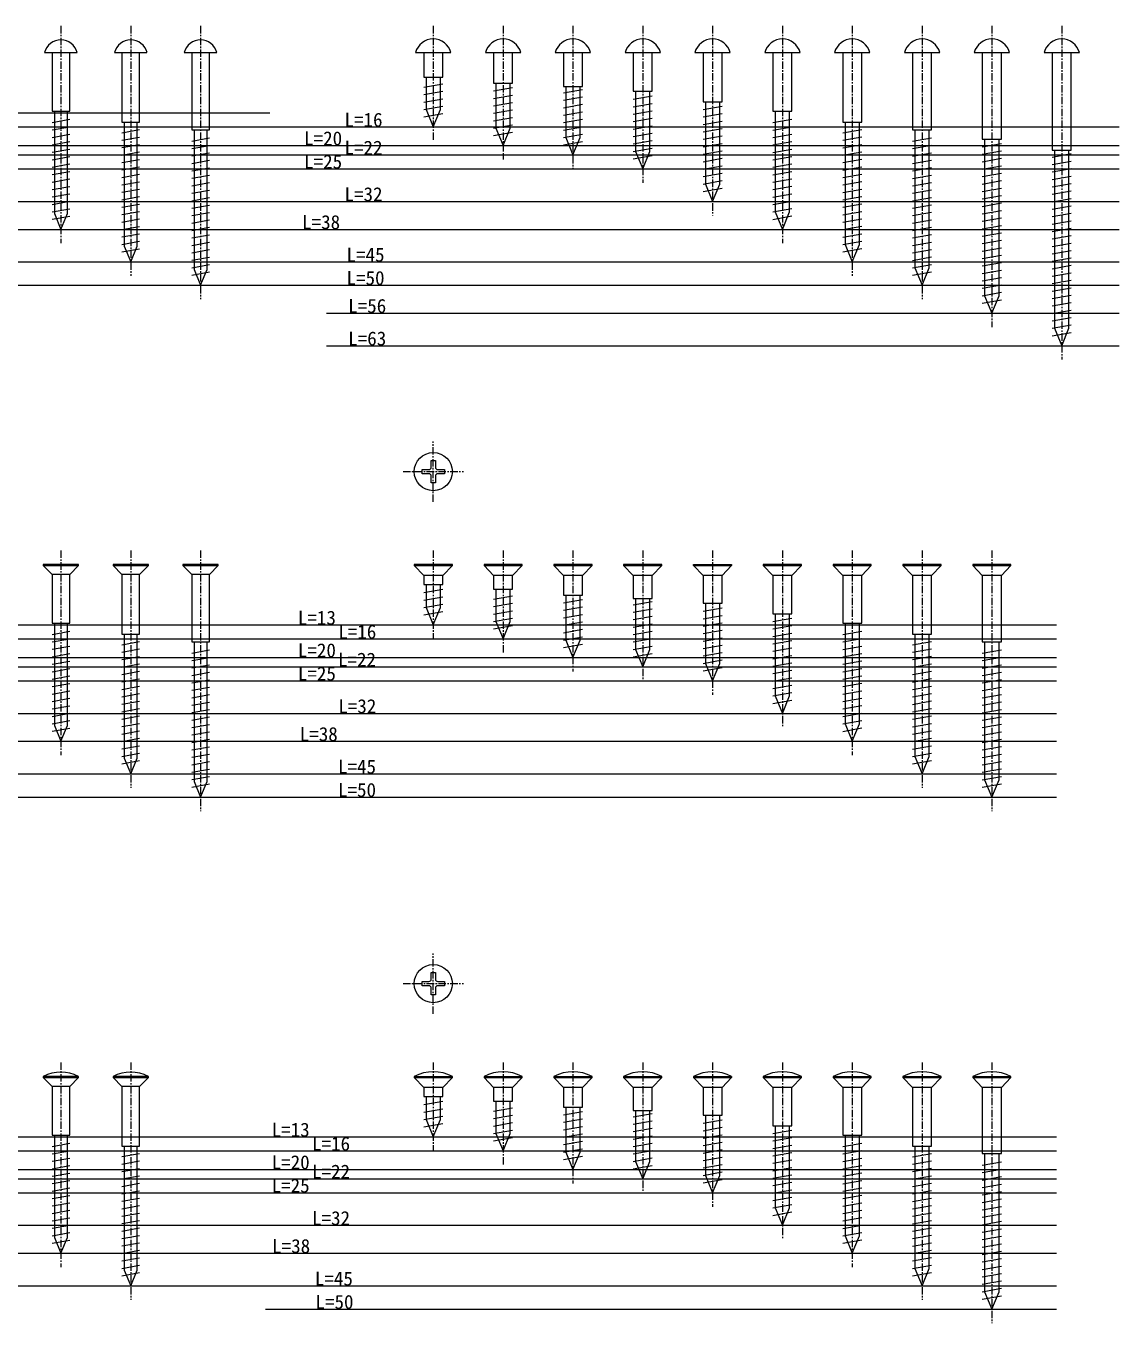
# Model space of a CAD drawing. Header units: millimetres. Extents: x 233 to 3318, y 47 to 2014.
# Drawn here: x 756.7 to 991.5, y 1025.3 to 1304 of the extents above; entities that cross this region are included whole.
import ezdxf

# ---------------------------------------------------------------- set-up
doc = ezdxf.new("R2010")
doc.units = ezdxf.units.MM
doc.linetypes.add('csc_CENTER', pattern=[50.8, 31.75, -6.35, 6.35, -6.35])
doc.layers.get('Defpoints').update_dxf_attribs({"color": 251})
doc.styles.add('ＭＳ ゴシック', font='MS Gothic.ttf')

# ---------------------------------------------------------------- blocks, each defined once
blk = doc.blocks.new('*U59')
at = {"color": 0, "linetype": 'csc_CENTER', "lineweight": -2, "ltscale": 0.05}
blk.add_line((0, 5.7), (0, -41), dxfattribs=at)
at = {"color": 0, "linetype": 'ByBlock', "lineweight": -2}
for p, q in [((-1.9, 0), (-1.9, -12.6)), ((1.9, -12.6), (1.9, 0)), ((-1.9, -12.6), (1.9, -12.6)), ((-1.4, -12.6), (-1.4, -34.62)), ((1.4, -34.62), (1.4, -12.6)), ((-1.9, -15.04), (1.9, -14.36)), ((-1.9, -16.64), (1.9, -15.96)), ((-1.9, -18.24), (1.9, -17.56)), ((-1.9, -19.84), (1.9, -19.16)), ((-1.9, -21.44), (1.9, -20.76)), ((-1.9, -23.04), (1.9, -22.36)), ((-1.9, -24.64), (1.9, -23.96)), ((-1.9, -26.24), (1.9, -25.56)), ((-1.9, -27.84), (1.9, -27.16)), ((-1.9, -29.44), (1.9, -28.76)), ((-1.9, -31.04), (1.9, -30.36)), ((-1.9, -32.64), (1.9, -31.96)), ((-1.9, -34.24), (1.9, -33.56)), ((-1.9, -35.84), (1.9, -35.16)), ((-1.4, -34.62), (0, -38)), ((0, -38), (1.4, -34.62))]:
    blk.add_line(p, q, dxfattribs=at)
blk.add_lwpolyline([(-3.5, 0), (3.5, 0)], dxfattribs=at)
blk.add_arc((0, -0.92), 3.62, 14.7048, 165.2952, dxfattribs=at)
blk = doc.blocks.new('*U60')
at = {"color": 0, "linetype": 'csc_CENTER', "lineweight": -2, "ltscale": 0.05}
blk.add_line((0, 5.7), (0, -48), dxfattribs=at)
at = {"color": 0, "linetype": 'ByBlock', "lineweight": -2}
for p, q in [((-1.9, 0), (-1.9, -15)), ((1.9, -15), (1.9, 0)), ((-1.9, -15), (1.9, -15)), ((-1.9, -17.24), (1.9, -16.56)), ((-1.4, -15), (-1.4, -41.62)), ((1.4, -41.62), (1.4, -15)), ((-1.9, -18.84), (1.9, -18.16)), ((-1.9, -20.44), (1.9, -19.76)), ((-1.9, -22.04), (1.9, -21.36)), ((-1.9, -23.64), (1.9, -22.96)), ((-1.9, -25.24), (1.9, -24.56)), ((-1.9, -26.84), (1.9, -26.16)), ((-1.9, -28.44), (1.9, -27.76)), ((-1.9, -30.04), (1.9, -29.36)), ((-1.9, -31.64), (1.9, -30.96)), ((-1.9, -33.24), (1.9, -32.56)), ((-1.9, -34.84), (1.9, -34.16)), ((-1.9, -36.44), (1.9, -35.76)), ((-1.9, -38.04), (1.9, -37.36)), ((-1.9, -39.64), (1.9, -38.96)), ((-1.9, -41.24), (1.9, -40.56)), ((-1.4, -41.62), (0, -45)), ((0, -45), (1.4, -41.62)), ((-1.9, -42.84), (1.9, -42.16))]:
    blk.add_line(p, q, dxfattribs=at)
blk.add_lwpolyline([(-3.5, 0), (3.5, 0)], dxfattribs=at)
blk.add_arc((0, -0.92), 3.62, 14.7048, 165.2952, dxfattribs=at)
blk = doc.blocks.new('*U61')
at = {"color": 0, "linetype": 'csc_CENTER', "lineweight": -2, "ltscale": 0.05}
blk.add_line((0, 5.7), (0, -53), dxfattribs=at)
at = {"color": 0, "linetype": 'ByBlock', "lineweight": -2}
for p, q in [((-1.9, 0), (-1.9, -16.6)), ((1.9, -16.6), (1.9, 0)), ((-1.9, -16.6), (1.9, -16.6)), ((-1.4, -16.6), (-1.4, -46.62)), ((1.4, -46.62), (1.4, -16.6)), ((-1.9, -19.04), (1.9, -18.37)), ((-1.9, -20.64), (1.9, -19.97)), ((-1.9, -22.24), (1.9, -21.57)), ((-1.9, -23.84), (1.9, -23.17)), ((-1.9, -25.44), (1.9, -24.77)), ((-1.9, -27.04), (1.9, -26.37)), ((-1.9, -28.64), (1.9, -27.97)), ((-1.9, -30.24), (1.9, -29.57)), ((-1.9, -31.84), (1.9, -31.17)), ((-1.9, -33.44), (1.9, -32.77)), ((-1.9, -35.04), (1.9, -34.36)), ((-1.9, -36.64), (1.9, -35.96)), ((-1.9, -38.24), (1.9, -37.56)), ((-1.9, -39.84), (1.9, -39.16)), ((-1.9, -41.44), (1.9, -40.76)), ((-1.9, -43.04), (1.9, -42.36)), ((-1.9, -44.64), (1.9, -43.96)), ((-1.9, -46.24), (1.9, -45.56)), ((-1.9, -47.84), (1.9, -47.16)), ((-1.4, -46.62), (0, -50)), ((0, -50), (1.4, -46.62))]:
    blk.add_line(p, q, dxfattribs=at)
blk.add_lwpolyline([(-3.48, 0), (3.52, 0)], dxfattribs=at)
blk.add_arc((0, -0.92), 3.62, 14.7043, 165.2957, dxfattribs=at)
blk = doc.blocks.new('*U68')
at = {"color": 0, "linetype": 'csc_CENTER', "lineweight": -2, "ltscale": 0.05}
blk.add_line((0, 3), (0, -41), dxfattribs=at)
at = {"color": 0, "linetype": 'ByBlock', "lineweight": -2}
for p, q in [((3.8, 0), (-3.8, 0)), ((-3.8, 0), (-3.8, -0.25)), ((3.8, -0.25), (3.8, 0)), ((-3.8, -0.25), (3.8, -0.25)), ((-3.8, -0.25), (-1.9, -2.15)), ((-1.9, -2.15), (-1.9, -12.6)), ((3.8, -0.25), (1.9, -2.15)), ((1.9, -12.6), (1.9, -2.15)), ((-1.9, -12.6), (1.9, -12.6)), ((-1.4, -12.6), (-1.4, -34.62)), ((1.4, -34.62), (1.4, -12.6)), ((-1.9, -15.04), (1.9, -14.36)), ((-1.9, -16.64), (1.9, -15.96)), ((-1.9, -18.24), (1.9, -17.56)), ((-1.9, -19.84), (1.9, -19.16)), ((-1.9, -21.44), (1.9, -20.76)), ((-1.9, -23.04), (1.9, -22.36)), ((-1.9, -24.64), (1.9, -23.96)), ((-1.9, -26.24), (1.9, -25.56)), ((-1.9, -27.84), (1.9, -27.16)), ((-1.9, -29.44), (1.9, -28.76)), ((-1.9, -31.04), (1.9, -30.36)), ((-1.9, -32.64), (1.9, -31.96)), ((-1.9, -34.24), (1.9, -33.56)), ((-1.9, -35.84), (1.9, -35.16)), ((-1.4, -34.62), (0, -38)), ((0, -38), (1.4, -34.62))]:
    blk.add_line(p, q, dxfattribs=at)
blk.add_lwpolyline([(1.9, -2.15), (-1.9, -2.15)], dxfattribs=at)
blk = doc.blocks.new('*U67')
at = {"color": 0, "linetype": 'csc_CENTER', "lineweight": -2, "ltscale": 0.05}
blk.add_line((0, 3), (0, -48), dxfattribs=at)
at = {"color": 0, "linetype": 'ByBlock', "lineweight": -2}
for p, q in [((3.8, 0), (-3.8, 0)), ((-3.8, 0), (-3.8, -0.25)), ((3.8, -0.25), (3.8, 0)), ((-3.8, -0.25), (3.8, -0.25)), ((-3.8, -0.25), (-1.9, -2.15)), ((-1.9, -2.15), (-1.9, -15)), ((3.8, -0.25), (1.9, -2.15)), ((1.9, -15), (1.9, -2.15)), ((-1.9, -15), (1.9, -15)), ((-1.9, -17.24), (1.9, -16.56)), ((-1.4, -15), (-1.4, -41.62)), ((1.4, -41.62), (1.4, -15)), ((-1.9, -18.84), (1.9, -18.16)), ((-1.9, -20.44), (1.9, -19.76)), ((-1.9, -22.04), (1.9, -21.36)), ((-1.9, -23.64), (1.9, -22.96)), ((-1.9, -25.24), (1.9, -24.56)), ((-1.9, -26.84), (1.9, -26.16)), ((-1.9, -28.44), (1.9, -27.76)), ((-1.9, -30.04), (1.9, -29.36)), ((-1.9, -31.64), (1.9, -30.96)), ((-1.9, -33.24), (1.9, -32.56)), ((-1.9, -34.84), (1.9, -34.16)), ((-1.9, -36.44), (1.9, -35.76)), ((-1.9, -38.04), (1.9, -37.36)), ((-1.9, -39.64), (1.9, -38.96)), ((-1.9, -41.24), (1.9, -40.56)), ((-1.4, -41.62), (0, -45)), ((0, -45), (1.4, -41.62)), ((-1.9, -42.84), (1.9, -42.16))]:
    blk.add_line(p, q, dxfattribs=at)
blk.add_lwpolyline([(1.9, -2.15), (-1.9, -2.15)], dxfattribs=at)
blk = doc.blocks.new('*U71')
at = {"color": 0, "linetype": 'csc_CENTER', "lineweight": -2, "ltscale": 0.05}
blk.add_line((0, 3), (0, -53), dxfattribs=at)
at = {"color": 0, "linetype": 'ByBlock', "lineweight": -2}
for p, q in [((3.8, 0), (-3.8, 0)), ((-3.8, 0), (-3.8, -0.25)), ((3.8, -0.25), (3.8, 0)), ((-3.8, -0.25), (3.8, -0.25)), ((-3.8, -0.25), (-1.9, -2.15)), ((-1.9, -2.15), (-1.9, -16.6)), ((3.8, -0.25), (1.9, -2.15)), ((1.9, -16.6), (1.9, -2.15)), ((-1.9, -16.6), (1.9, -16.6)), ((-1.4, -16.6), (-1.4, -46.62)), ((1.4, -46.62), (1.4, -16.6)), ((-1.9, -19.04), (1.9, -18.37)), ((-1.9, -20.64), (1.9, -19.97)), ((-1.9, -22.24), (1.9, -21.57)), ((-1.9, -23.84), (1.9, -23.17)), ((-1.9, -25.44), (1.9, -24.77)), ((-1.9, -27.04), (1.9, -26.37)), ((-1.9, -28.64), (1.9, -27.97)), ((-1.9, -30.24), (1.9, -29.57)), ((-1.9, -31.84), (1.9, -31.17)), ((-1.9, -33.44), (1.9, -32.77)), ((-1.9, -35.04), (1.9, -34.36)), ((-1.9, -36.64), (1.9, -35.96)), ((-1.9, -38.24), (1.9, -37.56)), ((-1.9, -39.84), (1.9, -39.16)), ((-1.9, -41.44), (1.9, -40.76)), ((-1.9, -43.04), (1.9, -42.36)), ((-1.9, -44.64), (1.9, -43.96)), ((-1.9, -46.24), (1.9, -45.56)), ((-1.9, -47.84), (1.9, -47.16)), ((-1.4, -46.62), (0, -50)), ((0, -50), (1.4, -46.62))]:
    blk.add_line(p, q, dxfattribs=at)
blk.add_lwpolyline([(1.9, -2.15), (-1.9, -2.15)], dxfattribs=at)
blk = doc.blocks.new('*U79')
at = {"color": 0, "linetype": 'csc_CENTER', "lineweight": -2, "ltscale": 0.05}
blk.add_line((0, 3), (0, -41), dxfattribs=at)
at = {"color": 0, "linetype": 'ByBlock', "lineweight": -2}
for p, q in [((3.8, 0), (-3.8, 0)), ((-3.8, 0), (-3.8, -0.25)), ((3.8, -0.25), (3.8, 0)), ((-3.8, -0.25), (3.8, -0.25)), ((-3.8, -0.25), (-1.9, -2.15)), ((-1.9, -2.15), (-1.9, -12.6)), ((3.8, -0.25), (1.9, -2.15)), ((1.9, -12.6), (1.9, -2.15)), ((-1.9, -12.6), (1.9, -12.6)), ((-1.4, -12.6), (-1.4, -34.62)), ((1.4, -34.62), (1.4, -12.6)), ((-1.9, -15.04), (1.9, -14.36)), ((-1.9, -16.64), (1.9, -15.96)), ((-1.9, -18.24), (1.9, -17.56)), ((-1.9, -19.84), (1.9, -19.16)), ((-1.9, -21.44), (1.9, -20.76)), ((-1.9, -23.04), (1.9, -22.36)), ((-1.9, -24.64), (1.9, -23.96)), ((-1.9, -26.24), (1.9, -25.56)), ((-1.9, -27.84), (1.9, -27.16)), ((-1.9, -29.44), (1.9, -28.76)), ((-1.9, -31.04), (1.9, -30.36)), ((-1.9, -32.64), (1.9, -31.96)), ((-1.9, -34.24), (1.9, -33.56)), ((-1.9, -35.84), (1.9, -35.16)), ((-1.4, -34.62), (0, -38)), ((0, -38), (1.4, -34.62))]:
    blk.add_line(p, q, dxfattribs=at)
blk.add_lwpolyline([(3.8, 0, 0.236842), (-3.8, 0)], format="xyb", dxfattribs=at)
blk.add_lwpolyline([(1.9, -2.15), (-1.9, -2.15)], dxfattribs=at)
blk = doc.blocks.new('*U80')
at = {"color": 0, "linetype": 'csc_CENTER', "lineweight": -2, "ltscale": 0.05}
blk.add_line((0, 3), (0, -48), dxfattribs=at)
at = {"color": 0, "linetype": 'ByBlock', "lineweight": -2}
for p, q in [((3.8, 0), (-3.8, 0)), ((-3.8, 0), (-3.8, -0.25)), ((3.8, -0.25), (3.8, 0)), ((-3.8, -0.25), (3.8, -0.25)), ((-3.8, -0.25), (-1.9, -2.15)), ((-1.9, -2.15), (-1.9, -15)), ((3.8, -0.25), (1.9, -2.15)), ((1.9, -15), (1.9, -2.15)), ((-1.9, -15), (1.9, -15)), ((-1.9, -17.24), (1.9, -16.56)), ((-1.4, -15), (-1.4, -41.62)), ((1.4, -41.62), (1.4, -15)), ((-1.9, -18.84), (1.9, -18.16)), ((-1.9, -20.44), (1.9, -19.76)), ((-1.9, -22.04), (1.9, -21.36)), ((-1.9, -23.64), (1.9, -22.96)), ((-1.9, -25.24), (1.9, -24.56)), ((-1.9, -26.84), (1.9, -26.16)), ((-1.9, -28.44), (1.9, -27.76)), ((-1.9, -30.04), (1.9, -29.36)), ((-1.9, -31.64), (1.9, -30.96)), ((-1.9, -33.24), (1.9, -32.56)), ((-1.9, -34.84), (1.9, -34.16)), ((-1.9, -36.44), (1.9, -35.76)), ((-1.9, -38.04), (1.9, -37.36)), ((-1.9, -39.64), (1.9, -38.96)), ((-1.9, -41.24), (1.9, -40.56)), ((-1.4, -41.62), (0, -45)), ((0, -45), (1.4, -41.62)), ((-1.9, -42.84), (1.9, -42.16))]:
    blk.add_line(p, q, dxfattribs=at)
blk.add_lwpolyline([(3.8, 0, 0.236842), (-3.8, 0)], format="xyb", dxfattribs=at)
blk.add_lwpolyline([(1.9, -2.15), (-1.9, -2.15)], dxfattribs=at)

msp = doc.modelspace()

# ---------------------------------------------------------------- linework, layer by layer
at = {"linetype": 'csc_CENTER', "ltscale": 0.05}
for p, q in [((844.2, 1303.95), (844.2, 1279.25)), ((859.2, 1303.95), (859.2, 1275.25)), ((874.2, 1303.95), (874.2, 1273.25)), ((889.2, 1303.95), (889.2, 1270.25)), ((904.2, 1303.95), (904.2, 1263.25)), ((919.2, 1303.95), (919.2, 1257.25)), ((934.2, 1303.95), (934.2, 1250.25)), ((949.2, 1303.95), (949.2, 1245.25)), ((964.2, 1303.95), (964.2, 1239.25)), ((979.2, 1303.95), (979.2, 1232.25)), ((844.2, 1201.69), (844.2, 1214.69)), ((837.7, 1208.19), (850.7, 1208.19)), ((844.2, 1191.25), (844.2, 1172.25)), ((859.2, 1191.25), (859.2, 1169.25)), ((874.2, 1191.25), (874.2, 1165.25)), ((889.2, 1191.25), (889.2, 1163.25)), ((904.2, 1191.25), (904.2, 1160.25)), ((919.2, 1191.25), (919.2, 1153.25)), ((934.2, 1191.25), (934.2, 1147.25)), ((949.2, 1191.25), (949.2, 1140.25)), ((964.2, 1191.25), (964.2, 1135.25)), ((844.2, 1091.69), (844.2, 1104.69)), ((837.7, 1098.19), (850.7, 1098.19)), ((844.2, 1081.25), (844.2, 1062.25)), ((859.2, 1081.25), (859.2, 1059.25)), ((874.2, 1081.25), (874.2, 1055.25)), ((889.2, 1081.25), (889.2, 1053.25)), ((904.2, 1081.25), (904.2, 1050.25)), ((919.2, 1081.25), (919.2, 1043.25)), ((934.2, 1081.25), (934.2, 1037.25)), ((949.2, 1081.25), (949.2, 1030.25)), ((964.2, 1081.25), (964.2, 1025.25))]:
    msp.add_line(p, q, dxfattribs=at)
for p, q in [((842.15, 1290.79), (846.25, 1291.51)), ((857.15, 1289.99), (861.25, 1290.71)), ((842.15, 1289.19), (846.25, 1289.91)), ((842.15, 1287.59), (846.25, 1288.31)), ((857.15, 1288.39), (861.25, 1289.11)), ((872.15, 1289.59), (876.25, 1290.31)), ((872.15, 1287.99), (876.25, 1288.71)), ((887.15, 1288.19), (891.25, 1288.91)), ((842.15, 1285.99), (846.25, 1286.72)), ((842.15, 1284.39), (846.25, 1285.12)), ((857.15, 1286.79), (861.25, 1287.51)), ((857.15, 1285.19), (861.25, 1285.91)), ((872.15, 1286.39), (876.25, 1287.11)), ((872.15, 1284.79), (876.25, 1285.51)), ((887.15, 1286.59), (891.25, 1287.31)), ((887.15, 1284.99), (891.25, 1285.71)), ((902.15, 1285.99), (906.25, 1286.71)), ((902.15, 1284.39), (906.25, 1285.11)), ((857.15, 1283.59), (861.25, 1284.31)), ((857.15, 1281.99), (861.25, 1282.72)), ((872.15, 1283.19), (876.25, 1283.91)), ((872.15, 1281.59), (876.25, 1282.31)), ((887.15, 1283.39), (891.25, 1284.11)), ((887.15, 1281.79), (891.25, 1282.51)), ((902.15, 1282.79), (906.25, 1283.51)), ((917.15, 1283.19), (921.25, 1283.91)), ((917.15, 1281.59), (921.25, 1282.31)), ((857.15, 1280.39), (861.25, 1281.12)), ((872.15, 1279.99), (876.25, 1280.72)), ((887.15, 1280.19), (891.25, 1280.91)), ((887.15, 1278.59), (891.25, 1279.31)), ((902.15, 1281.19), (906.25, 1281.91)), ((902.15, 1279.59), (906.25, 1280.31)), ((917.15, 1279.99), (921.25, 1280.71)), ((932.15, 1280.99), (936.25, 1281.71)), ((932.15, 1279.39), (936.25, 1280.11)), ((947.15, 1279.19), (951.25, 1279.91)), ((872.15, 1278.39), (876.25, 1279.12)), ((887.15, 1276.99), (891.25, 1277.72)), ((902.15, 1277.99), (906.25, 1278.71)), ((902.15, 1276.39), (906.25, 1277.11)), ((917.15, 1278.39), (921.25, 1279.11)), ((917.15, 1276.79), (921.25, 1277.51)), ((932.15, 1277.79), (936.25, 1278.51)), ((932.15, 1276.19), (936.25, 1276.91)), ((947.15, 1277.59), (951.25, 1278.31)), ((947.15, 1275.99), (951.25, 1276.71)), ((962.15, 1277.99), (966.25, 1278.71)), ((962.15, 1276.39), (966.25, 1277.11)), ((977.15, 1275.79), (981.25, 1276.51)), ((887.15, 1275.39), (891.25, 1276.12)), ((902.15, 1274.79), (906.25, 1275.51)), ((902.15, 1273.19), (906.25, 1273.91)), ((917.15, 1275.19), (921.25, 1275.91)), ((917.15, 1273.59), (921.25, 1274.31)), ((932.15, 1274.59), (936.25, 1275.31)), ((932.15, 1272.99), (936.25, 1273.71)), ((947.15, 1274.39), (951.25, 1275.11)), ((962.15, 1274.79), (966.25, 1275.51)), ((962.15, 1273.19), (966.25, 1273.91)), ((977.15, 1274.19), (981.25, 1274.91)), ((902.15, 1271.59), (906.25, 1272.31)), ((917.15, 1271.99), (921.25, 1272.71)), ((917.15, 1270.39), (921.25, 1271.11)), ((932.15, 1271.39), (936.25, 1272.11)), ((947.15, 1272.79), (951.25, 1273.51)), ((947.15, 1271.19), (951.25, 1271.91)), ((962.15, 1271.59), (966.25, 1272.31)), ((977.15, 1272.59), (981.25, 1273.31)), ((977.15, 1270.99), (981.25, 1271.71)), ((902.15, 1269.99), (906.25, 1270.72)), ((902.15, 1268.39), (906.25, 1269.12)), ((917.15, 1268.79), (921.25, 1269.51)), ((932.15, 1269.79), (936.25, 1270.51)), ((932.15, 1268.19), (936.25, 1268.91)), ((947.15, 1269.59), (951.25, 1270.31)), ((947.15, 1267.99), (951.25, 1268.71)), ((962.15, 1269.99), (966.25, 1270.71)), ((962.15, 1268.39), (966.25, 1269.11)), ((977.15, 1269.39), (981.25, 1270.11)), ((977.15, 1267.79), (981.25, 1268.51)), ((917.15, 1267.19), (921.25, 1267.91)), ((917.15, 1265.59), (921.25, 1266.31)), ((932.15, 1266.59), (936.25, 1267.31)), ((932.15, 1264.99), (936.25, 1265.71)), ((947.15, 1266.39), (951.25, 1267.11)), ((947.15, 1264.79), (951.25, 1265.52)), ((962.15, 1266.79), (966.25, 1267.51)), ((962.15, 1265.19), (966.25, 1265.91)), ((977.15, 1266.19), (981.25, 1266.91)), ((977.15, 1264.59), (981.25, 1265.31)), ((917.15, 1263.99), (921.25, 1264.72)), ((917.15, 1262.39), (921.25, 1263.12)), ((932.15, 1263.39), (936.25, 1264.11)), ((932.15, 1261.79), (936.25, 1262.51)), ((947.15, 1263.19), (951.25, 1263.91)), ((962.15, 1263.59), (966.25, 1264.31)), ((962.15, 1261.99), (966.25, 1262.71)), ((977.15, 1262.99), (981.25, 1263.71)), ((932.15, 1260.19), (936.25, 1260.91)), ((947.15, 1261.59), (951.25, 1262.31)), ((947.15, 1259.99), (951.25, 1260.71)), ((962.15, 1260.39), (966.25, 1261.11)), ((977.15, 1261.39), (981.25, 1262.11)), ((977.15, 1259.79), (981.25, 1260.51)), ((932.15, 1258.59), (936.25, 1259.31)), ((932.15, 1256.99), (936.25, 1257.72)), ((947.15, 1258.39), (951.25, 1259.11)), ((947.15, 1256.79), (951.25, 1257.51)), ((962.15, 1258.79), (966.25, 1259.51)), ((962.15, 1257.19), (966.25, 1257.91)), ((977.15, 1258.19), (981.25, 1258.91)), ((977.15, 1256.59), (981.25, 1257.31)), ((932.15, 1255.39), (936.25, 1256.12)), ((947.15, 1255.19), (951.25, 1255.91)), ((947.15, 1253.59), (951.25, 1254.31)), ((962.15, 1255.59), (966.25, 1256.31)), ((962.15, 1253.99), (966.25, 1254.71)), ((977.15, 1254.99), (981.25, 1255.71)), ((947.15, 1251.99), (951.25, 1252.72)), ((962.15, 1252.39), (966.25, 1253.11)), ((962.15, 1250.79), (966.25, 1251.51)), ((977.15, 1253.39), (981.25, 1254.11)), ((977.15, 1251.79), (981.25, 1252.52)), ((947.15, 1250.39), (951.25, 1251.12)), ((962.15, 1249.19), (966.25, 1249.91)), ((977.15, 1250.19), (981.25, 1250.91)), ((977.15, 1248.59), (981.25, 1249.31)), ((962.15, 1247.59), (966.25, 1248.31)), ((962.15, 1245.99), (966.25, 1246.72)), ((977.15, 1246.99), (981.25, 1247.71)), ((977.15, 1245.39), (981.25, 1246.11)), ((962.15, 1244.39), (966.25, 1245.12)), ((977.15, 1243.79), (981.25, 1244.51)), ((977.15, 1242.19), (981.25, 1242.91)), ((977.15, 1240.59), (981.25, 1241.31)), ((977.15, 1238.99), (981.25, 1239.72)), ((977.15, 1237.39), (981.25, 1238.12)), ((848.3, 1188.25), (840.1, 1188.25)), ((840.1, 1188.25), (840.1, 1188)), ((840.1, 1188), (848.3, 1188)), ((840.1, 1188), (842.15, 1185.9)), ((848.3, 1188), (846.25, 1185.9)), ((848.3, 1188), (848.3, 1188.25)), ((863.3, 1188.25), (855.1, 1188.25)), ((855.1, 1188.25), (855.1, 1188)), ((855.1, 1188), (863.3, 1188)), ((855.1, 1188), (857.15, 1185.9)), ((863.3, 1188), (861.25, 1185.9)), ((863.3, 1188), (863.3, 1188.25)), ((878.3, 1188.25), (870.1, 1188.25)), ((870.1, 1188.25), (870.1, 1188)), ((870.1, 1188), (878.3, 1188)), ((870.1, 1188), (872.15, 1185.9)), ((878.3, 1188), (876.25, 1185.9)), ((878.3, 1188), (878.3, 1188.25)), ((893.3, 1188.25), (885.1, 1188.25)), ((885.1, 1188.25), (885.1, 1188)), ((885.1, 1188), (893.3, 1188)), ((885.1, 1188), (887.15, 1185.9)), ((893.3, 1188), (891.25, 1185.9)), ((893.3, 1188), (893.3, 1188.25)), ((900.1, 1188), (908.3, 1188)), ((923.3, 1188.25), (915.1, 1188.25)), ((915.1, 1188.25), (915.1, 1188)), ((915.1, 1188), (923.3, 1188)), ((915.1, 1188), (917.15, 1185.9)), ((923.3, 1188), (921.25, 1185.9)), ((923.3, 1188), (923.3, 1188.25)), ((938.3, 1188.25), (930.1, 1188.25)), ((930.1, 1188.25), (930.1, 1188)), ((930.1, 1188), (938.3, 1188)), ((930.1, 1188), (932.15, 1185.9)), ((938.3, 1188), (936.25, 1185.9)), ((938.3, 1188), (938.3, 1188.25)), ((953.3, 1188.25), (945.1, 1188.25)), ((945.1, 1188.25), (945.1, 1188)), ((945.1, 1188), (953.3, 1188)), ((945.1, 1188), (947.15, 1185.9)), ((953.3, 1188), (951.25, 1185.9)), ((953.3, 1188), (953.3, 1188.25)), ((968.3, 1188.25), (960.1, 1188.25)), ((960.1, 1188.25), (960.1, 1188)), ((960.1, 1188), (968.3, 1188)), ((960.1, 1188), (962.15, 1185.9)), ((968.3, 1188), (966.25, 1185.9)), ((968.3, 1188), (968.3, 1188.25)), ((842.15, 1182.19), (846.25, 1182.91)), ((842.15, 1180.59), (846.25, 1181.31)), ((842.15, 1178.99), (846.25, 1179.72)), ((857.15, 1180.79), (861.25, 1181.51)), ((857.15, 1179.19), (861.25, 1179.91)), ((872.15, 1179.99), (876.25, 1180.71)), ((872.15, 1178.39), (876.25, 1179.11)), ((887.15, 1179.59), (891.25, 1180.31)), ((902.15, 1178.19), (906.25, 1178.91)), ((842.15, 1177.39), (846.25, 1178.12)), ((857.15, 1177.59), (861.25, 1178.31)), ((857.15, 1175.99), (861.25, 1176.72)), ((872.15, 1176.79), (876.25, 1177.51)), ((887.15, 1177.99), (891.25, 1178.71)), ((887.15, 1176.39), (891.25, 1177.11)), ((902.15, 1176.59), (906.25, 1177.31)), ((917.15, 1175.99), (921.25, 1176.71)), ((857.15, 1174.39), (861.25, 1175.12)), ((872.15, 1175.19), (876.25, 1175.91)), ((872.15, 1173.59), (876.25, 1174.31)), ((887.15, 1174.79), (891.25, 1175.51)), ((887.15, 1173.19), (891.25, 1173.91)), ((902.15, 1174.99), (906.25, 1175.71)), ((902.15, 1173.39), (906.25, 1174.11)), ((917.15, 1174.39), (921.25, 1175.11)), ((917.15, 1172.79), (921.25, 1173.51)), ((932.15, 1173.19), (936.25, 1173.91)), ((872.15, 1171.99), (876.25, 1172.72)), ((872.15, 1170.39), (876.25, 1171.12)), ((887.15, 1171.59), (891.25, 1172.31)), ((887.15, 1169.99), (891.25, 1170.72)), ((902.15, 1171.79), (906.25, 1172.51)), ((902.15, 1170.19), (906.25, 1170.91)), ((917.15, 1171.19), (921.25, 1171.91)), ((932.15, 1171.59), (936.25, 1172.31)), ((932.15, 1169.99), (936.25, 1170.71)), ((947.15, 1170.99), (951.25, 1171.71)), ((887.15, 1168.39), (891.25, 1169.12)), ((902.15, 1168.59), (906.25, 1169.31)), ((917.15, 1169.59), (921.25, 1170.31)), ((917.15, 1167.99), (921.25, 1168.71)), ((932.15, 1168.39), (936.25, 1169.11)), ((947.15, 1169.39), (951.25, 1170.11)), ((947.15, 1167.79), (951.25, 1168.51)), ((962.15, 1169.19), (966.25, 1169.91)), ((962.15, 1167.59), (966.25, 1168.31)), ((902.15, 1166.99), (906.25, 1167.72)), ((902.15, 1165.39), (906.25, 1166.12)), ((917.15, 1166.39), (921.25, 1167.11)), ((917.15, 1164.79), (921.25, 1165.51)), ((932.15, 1166.79), (936.25, 1167.51)), ((932.15, 1165.19), (936.25, 1165.91)), ((947.15, 1166.19), (951.25, 1166.91)), ((947.15, 1164.59), (951.25, 1165.31)), ((962.15, 1165.99), (966.25, 1166.71)), ((962.15, 1164.39), (966.25, 1165.11)), ((917.15, 1163.19), (921.25, 1163.91)), ((917.15, 1161.59), (921.25, 1162.31)), ((932.15, 1163.59), (936.25, 1164.31)), ((932.15, 1161.99), (936.25, 1162.71)), ((947.15, 1162.99), (951.25, 1163.71)), ((962.15, 1162.79), (966.25, 1163.51)), ((917.15, 1159.99), (921.25, 1160.72)), ((932.15, 1160.39), (936.25, 1161.11)), ((932.15, 1158.79), (936.25, 1159.51)), ((947.15, 1161.39), (951.25, 1162.11)), ((947.15, 1159.79), (951.25, 1160.51)), ((962.15, 1161.19), (966.25, 1161.91)), ((962.15, 1159.59), (966.25, 1160.31)), ((917.15, 1158.39), (921.25, 1159.12)), ((932.15, 1157.19), (936.25, 1157.91)), ((947.15, 1158.19), (951.25, 1158.91)), ((947.15, 1156.59), (951.25, 1157.31)), ((962.15, 1157.99), (966.25, 1158.71)), ((962.15, 1156.39), (966.25, 1157.11)), ((932.15, 1155.59), (936.25, 1156.31)), ((932.15, 1153.99), (936.25, 1154.72)), ((947.15, 1154.99), (951.25, 1155.71)), ((947.15, 1153.39), (951.25, 1154.11)), ((962.15, 1154.79), (966.25, 1155.52)), ((962.15, 1153.19), (966.25, 1153.91)), ((932.15, 1152.39), (936.25, 1153.12)), ((947.15, 1151.79), (951.25, 1152.51)), ((962.15, 1151.59), (966.25, 1152.31)), ((947.15, 1150.19), (951.25, 1150.91)), ((947.15, 1148.59), (951.25, 1149.31)), ((962.15, 1149.99), (966.25, 1150.71)), ((962.15, 1148.39), (966.25, 1149.11)), ((947.15, 1146.99), (951.25, 1147.72)), ((947.15, 1145.39), (951.25, 1146.12)), ((962.15, 1146.79), (966.25, 1147.51)), ((962.15, 1145.19), (966.25, 1145.91)), ((962.15, 1143.59), (966.25, 1144.31)), ((962.15, 1141.99), (966.25, 1142.72)), ((962.15, 1140.39), (966.25, 1141.12)), ((840.1, 1078), (848.3, 1078)), ((848.3, 1078), (846.25, 1075.9)), ((848.3, 1078), (848.3, 1078.25)), ((855.1, 1078), (863.3, 1078)), ((863.3, 1078), (861.25, 1075.9)), ((863.3, 1078), (863.3, 1078.25)), ((870.1, 1078), (878.3, 1078)), ((878.3, 1078), (876.25, 1075.9)), ((878.3, 1078), (878.3, 1078.25)), ((885.1, 1078), (893.3, 1078)), ((893.3, 1078), (891.25, 1075.9)), ((893.3, 1078), (893.3, 1078.25)), ((893.3, 1078), (893.3, 1078.25)), ((900.1, 1078), (908.3, 1078)), ((915.1, 1078), (923.3, 1078)), ((923.3, 1078), (921.25, 1075.9)), ((923.3, 1078), (923.3, 1078.25)), ((930.1, 1078), (938.3, 1078)), ((938.3, 1078), (936.25, 1075.9)), ((938.3, 1078), (938.3, 1078.25)), ((945.1, 1078), (953.3, 1078)), ((953.3, 1078), (951.25, 1075.9)), ((953.3, 1078), (953.3, 1078.25)), ((960.1, 1078), (968.3, 1078)), ((968.3, 1078), (966.25, 1075.9)), ((968.3, 1078), (968.3, 1078.25)), ((842.15, 1072.19), (846.25, 1072.91)), ((842.15, 1070.59), (846.25, 1071.31)), ((857.15, 1070.79), (861.25, 1071.51)), ((872.15, 1069.99), (876.25, 1070.71)), ((887.15, 1069.59), (891.25, 1070.31)), ((842.15, 1068.99), (846.25, 1069.72)), ((842.15, 1067.39), (846.25, 1068.12)), ((857.15, 1069.19), (861.25, 1069.91)), ((857.15, 1067.59), (861.25, 1068.31)), ((872.15, 1068.39), (876.25, 1069.11)), ((872.15, 1066.79), (876.25, 1067.51)), ((887.15, 1067.99), (891.25, 1068.71)), ((902.15, 1068.19), (906.25, 1068.91)), ((857.15, 1065.99), (861.25, 1066.72)), ((857.15, 1064.39), (861.25, 1065.12)), ((872.15, 1065.19), (876.25, 1065.91)), ((887.15, 1066.39), (891.25, 1067.11)), ((887.15, 1064.79), (891.25, 1065.51)), ((902.15, 1066.59), (906.25, 1067.31)), ((902.15, 1064.99), (906.25, 1065.71)), ((917.15, 1065.99), (921.25, 1066.71)), ((917.15, 1064.39), (921.25, 1065.11)), ((872.15, 1063.59), (876.25, 1064.31)), ((872.15, 1061.99), (876.25, 1062.72)), ((887.15, 1063.19), (891.25, 1063.91)), ((887.15, 1061.59), (891.25, 1062.31)), ((902.15, 1063.39), (906.25, 1064.11)), ((902.15, 1061.79), (906.25, 1062.51)), ((917.15, 1062.79), (921.25, 1063.51)), ((917.15, 1061.19), (921.25, 1061.91)), ((932.15, 1063.19), (936.25, 1063.91)), ((932.15, 1061.59), (936.25, 1062.31)), ((872.15, 1060.39), (876.25, 1061.12)), ((887.15, 1059.99), (891.25, 1060.72)), ((887.15, 1058.39), (891.25, 1059.12)), ((902.15, 1060.19), (906.25, 1060.91)), ((902.15, 1058.59), (906.25, 1059.31)), ((917.15, 1059.59), (921.25, 1060.31)), ((932.15, 1059.99), (936.25, 1060.71)), ((932.15, 1058.39), (936.25, 1059.11)), ((947.15, 1060.99), (951.25, 1061.71)), ((947.15, 1059.39), (951.25, 1060.11)), ((962.15, 1059.19), (966.25, 1059.91)), ((902.15, 1056.99), (906.25, 1057.72)), ((917.15, 1057.99), (921.25, 1058.71)), ((917.15, 1056.39), (921.25, 1057.11)), ((932.15, 1056.79), (936.25, 1057.51)), ((947.15, 1057.79), (951.25, 1058.51)), ((947.15, 1056.19), (951.25, 1056.91)), ((962.15, 1057.59), (966.25, 1058.31)), ((962.15, 1055.99), (966.25, 1056.71)), ((902.15, 1055.39), (906.25, 1056.12)), ((917.15, 1054.79), (921.25, 1055.51)), ((917.15, 1053.19), (921.25, 1053.91)), ((932.15, 1055.19), (936.25, 1055.91)), ((932.15, 1053.59), (936.25, 1054.31)), ((947.15, 1054.59), (951.25, 1055.31)), ((947.15, 1052.99), (951.25, 1053.71)), ((962.15, 1054.39), (966.25, 1055.11)), ((962.15, 1052.79), (966.25, 1053.51)), ((917.15, 1051.59), (921.25, 1052.31)), ((917.15, 1049.99), (921.25, 1050.72)), ((932.15, 1051.99), (936.25, 1052.71)), ((932.15, 1050.39), (936.25, 1051.11)), ((947.15, 1051.39), (951.25, 1052.11)), ((962.15, 1051.19), (966.25, 1051.91)), ((917.15, 1048.39), (921.25, 1049.12)), ((932.15, 1048.79), (936.25, 1049.51)), ((932.15, 1047.19), (936.25, 1047.91)), ((947.15, 1049.79), (951.25, 1050.51)), ((947.15, 1048.19), (951.25, 1048.91)), ((962.15, 1049.59), (966.25, 1050.31)), ((962.15, 1047.99), (966.25, 1048.71)), ((932.15, 1045.59), (936.25, 1046.31)), ((947.15, 1046.59), (951.25, 1047.31)), ((947.15, 1044.99), (951.25, 1045.71)), ((962.15, 1046.39), (966.25, 1047.11)), ((962.15, 1044.79), (966.25, 1045.52)), ((932.15, 1043.99), (936.25, 1044.72)), ((932.15, 1042.39), (936.25, 1043.12)), ((947.15, 1043.39), (951.25, 1044.11)), ((947.15, 1041.79), (951.25, 1042.51)), ((962.15, 1043.19), (966.25, 1043.91)), ((947.15, 1040.19), (951.25, 1040.91)), ((962.15, 1041.59), (966.25, 1042.31)), ((962.15, 1039.99), (966.25, 1040.71)), ((947.15, 1038.59), (951.25, 1039.31)), ((947.15, 1036.99), (951.25, 1037.72)), ((962.15, 1038.39), (966.25, 1039.11)), ((962.15, 1036.79), (966.25, 1037.51)), ((947.15, 1035.39), (951.25, 1036.12)), ((962.15, 1035.19), (966.25, 1035.91)), ((962.15, 1033.59), (966.25, 1034.31)), ((962.15, 1031.99), (966.25, 1032.72)), ((962.15, 1030.39), (966.25, 1031.12))]:
    msp.add_line(p, q)
for points in [[(840.4, 1298.25), (848, 1298.25, 0.763158)], [(855.4, 1298.25), (863, 1298.25, 0.763158)], [(870.4, 1298.25), (878, 1298.25, 0.763158)], [(885.4, 1298.25), (893, 1298.25, 0.763158)], [(900.4, 1298.25), (908, 1298.25, 0.763158)], [(915.4, 1298.25), (923, 1298.25, 0.763158)], [(930.4, 1298.25), (938, 1298.25, 0.763158)], [(945.4, 1298.25), (953, 1298.25, 0.763158)], [(960.4, 1298.25), (968, 1298.25, 0.763158)], [(975.4, 1298.25), (983, 1298.25, 0.763158)], [(846.6, 1207.74), (845.15, 1207.74, 0.414214), (844.65, 1207.24), (844.65, 1205.79), (843.75, 1205.79), (843.75, 1207.24, 0.414214), (843.25, 1207.74), (841.8, 1207.74), (841.8, 1208.64), (843.25, 1208.64, 0.414214), (843.75, 1209.14), (843.75, 1210.59), (844.65, 1210.59), (844.65, 1209.14, 0.414214), (845.15, 1208.64), (846.6, 1208.64)], [(846.6, 1097.74), (845.15, 1097.74, 0.414214), (844.65, 1097.24), (844.65, 1095.79), (843.75, 1095.79), (843.75, 1097.24, 0.414214), (843.25, 1097.74), (841.8, 1097.74), (841.8, 1098.64), (843.25, 1098.64, 0.414214), (843.75, 1099.14), (843.75, 1100.59), (844.65, 1100.59), (844.65, 1099.14, 0.414214), (845.15, 1098.64), (846.6, 1098.64)]]:
    msp.add_lwpolyline(points, format="xyb", close=True)
for points in [[(842.15, 1298.25), (842.15, 1292.95), (846.25, 1292.95), (846.25, 1298.25)], [(857.15, 1298.25), (857.15, 1291.65), (861.25, 1291.65), (861.25, 1298.25)], [(872.15, 1298.25), (872.15, 1290.95), (876.25, 1290.95), (876.25, 1298.25)], [(887.15, 1298.25), (887.15, 1289.95), (891.25, 1289.95), (891.25, 1298.25)], [(902.15, 1298.25), (902.15, 1287.65), (906.25, 1287.65), (906.25, 1298.25)], [(917.15, 1298.25), (917.15, 1285.65), (921.25, 1285.65), (921.25, 1298.25)], [(932.15, 1298.25), (932.15, 1283.25), (936.25, 1283.25), (936.25, 1298.25)], [(947.15, 1298.25), (947.15, 1281.65), (951.25, 1281.65), (951.25, 1298.25)], [(962.15, 1298.25), (962.15, 1279.65), (966.25, 1279.65), (966.25, 1298.25)], [(977.15, 1298.25), (977.15, 1277.25), (981.25, 1277.25), (981.25, 1298.25)], [(842.65, 1292.95), (842.65, 1285.99), (844.2, 1282.25), (845.75, 1285.99), (845.75, 1292.95)], [(857.65, 1291.65), (857.65, 1281.99), (859.2, 1278.25), (860.75, 1281.99), (860.75, 1291.65)], [(872.65, 1290.95), (872.65, 1279.99), (874.2, 1276.25), (875.75, 1279.99), (875.75, 1290.95)], [(887.65, 1289.95), (887.65, 1276.99), (889.2, 1273.25), (890.75, 1276.99), (890.75, 1289.95)], [(902.65, 1287.65), (902.65, 1269.99), (904.2, 1266.25), (905.75, 1269.99), (905.75, 1287.65)], [(917.65, 1285.65), (917.65, 1263.99), (919.2, 1260.25), (920.75, 1263.99), (920.75, 1285.65)], [(932.65, 1283.25), (932.65, 1256.99), (934.2, 1253.25), (935.75, 1256.99), (935.75, 1283.25)], [(947.65, 1281.65), (947.65, 1251.99), (949.2, 1248.25), (950.75, 1251.99), (950.75, 1281.65)], [(962.65, 1279.65), (962.65, 1245.99), (964.2, 1242.25), (965.75, 1245.99), (965.75, 1279.65)], [(977.65, 1277.25), (977.65, 1238.99), (979.2, 1235.25), (980.75, 1238.99), (980.75, 1277.25)], [(902.15, 1185.9), (902.15, 1179.95), (906.25, 1179.95), (906.25, 1185.9)], [(842.65, 1183.95), (842.65, 1178.99), (844.2, 1175.25), (845.75, 1178.99), (845.75, 1183.95)], [(857.65, 1182.95), (857.65, 1175.99), (859.2, 1172.25), (860.75, 1175.99), (860.75, 1182.95)], [(872.65, 1181.65), (872.65, 1171.99), (874.2, 1168.25), (875.75, 1171.99), (875.75, 1181.65)], [(887.65, 1180.95), (887.65, 1169.99), (889.2, 1166.25), (890.75, 1169.99), (890.75, 1180.95)], [(902.65, 1179.95), (902.65, 1166.99), (904.2, 1163.25), (905.75, 1166.99), (905.75, 1179.95)], [(917.65, 1177.65), (917.65, 1159.99), (919.2, 1156.25), (920.75, 1159.99), (920.75, 1177.65)], [(932.65, 1175.65), (932.65, 1153.99), (934.2, 1150.25), (935.75, 1153.99), (935.75, 1175.65)], [(947.65, 1173.25), (947.65, 1146.99), (949.2, 1143.25), (950.75, 1146.99), (950.75, 1173.25)], [(962.65, 1171.65), (962.65, 1141.99), (964.2, 1138.25), (965.75, 1141.99), (965.75, 1171.65)], [(908.3, 1078.25), (908.3, 1078), (906.25, 1075.9), (902.15, 1075.9)], [(842.65, 1073.95), (842.65, 1068.99), (844.2, 1065.25), (845.75, 1068.99), (845.75, 1073.95)], [(857.65, 1072.95), (857.65, 1065.99), (859.2, 1062.25), (860.75, 1065.99), (860.75, 1072.95)], [(872.65, 1071.65), (872.65, 1061.99), (874.2, 1058.25), (875.75, 1061.99), (875.75, 1071.65)], [(887.65, 1070.95), (887.65, 1059.99), (889.2, 1056.25), (890.75, 1059.99), (890.75, 1070.95)], [(902.65, 1069.95), (902.65, 1056.99), (904.2, 1053.25), (905.75, 1056.99), (905.75, 1069.95)], [(917.65, 1067.65), (917.65, 1049.99), (919.2, 1046.25), (920.75, 1049.99), (920.75, 1067.65)], [(932.65, 1065.65), (932.65, 1043.99), (934.2, 1040.25), (935.75, 1043.99), (935.75, 1065.65)], [(947.65, 1063.25), (947.65, 1036.99), (949.2, 1033.25), (950.75, 1036.99), (950.75, 1063.25)], [(962.65, 1061.65), (962.65, 1031.99), (964.2, 1028.25), (965.75, 1031.99), (965.75, 1061.65)]]:
    msp.add_lwpolyline(points)
for points in [[(908.3, 1188), (906.25, 1185.9), (902.15, 1185.9), (900.1, 1188), (900.1, 1188.25), (908.3, 1188.25)], [(842.15, 1183.95), (846.25, 1183.95), (846.25, 1185.9), (842.15, 1185.9)], [(857.15, 1182.95), (861.25, 1182.95), (861.25, 1185.9), (857.15, 1185.9)], [(872.15, 1181.65), (876.25, 1181.65), (876.25, 1185.9), (872.15, 1185.9)], [(887.15, 1180.95), (891.25, 1180.95), (891.25, 1185.9), (887.15, 1185.9)], [(917.15, 1177.65), (921.25, 1177.65), (921.25, 1185.9), (917.15, 1185.9)], [(932.15, 1175.65), (936.25, 1175.65), (936.25, 1185.9), (932.15, 1185.9)], [(947.15, 1173.25), (951.25, 1173.25), (951.25, 1185.9), (947.15, 1185.9)], [(962.15, 1171.65), (966.25, 1171.65), (966.25, 1185.9), (962.15, 1185.9)], [(842.15, 1073.95), (846.25, 1073.95), (846.25, 1075.9), (842.15, 1075.9)], [(857.15, 1072.95), (861.25, 1072.95), (861.25, 1075.9), (857.15, 1075.9)], [(872.15, 1071.65), (876.25, 1071.65), (876.25, 1075.9), (872.15, 1075.9)], [(887.15, 1070.95), (891.25, 1070.95), (891.25, 1075.9), (887.15, 1075.9)], [(917.15, 1067.65), (921.25, 1067.65), (921.25, 1075.9), (917.15, 1075.9)], [(932.15, 1065.65), (936.25, 1065.65), (936.25, 1075.9), (932.15, 1075.9)], [(947.15, 1063.25), (951.25, 1063.25), (951.25, 1075.9), (947.15, 1075.9)], [(962.15, 1061.65), (966.25, 1061.65), (966.25, 1075.9), (962.15, 1075.9)]]:
    msp.add_lwpolyline(points, close=True)
for points in [[(840.1, 1078.25), (848.3, 1078.25, 0.243902), (840.1, 1078.25), (840.1, 1078), (842.15, 1075.9)], [(855.1, 1078.25), (863.3, 1078.25, 0.243902), (855.1, 1078.25), (855.1, 1078), (857.15, 1075.9)], [(870.1, 1078.25), (878.3, 1078.25, 0.243902), (870.1, 1078.25), (870.1, 1078), (872.15, 1075.9)], [(885.1, 1078.25), (893.3, 1078.25, 0.243902), (885.1, 1078.25), (885.1, 1078), (887.15, 1075.9)], [(900.1, 1078.25), (908.3, 1078.25, 0.243902), (900.1, 1078.25), (900.1, 1078), (902.15, 1075.9), (902.15, 1069.95), (906.25, 1069.95), (906.25, 1075.9)], [(915.1, 1078.25), (923.3, 1078.25, 0.243902), (915.1, 1078.25), (915.1, 1078), (917.15, 1075.9)], [(930.1, 1078.25), (938.3, 1078.25, 0.243902), (930.1, 1078.25), (930.1, 1078), (932.15, 1075.9)], [(945.1, 1078.25), (953.3, 1078.25, 0.243902), (945.1, 1078.25), (945.1, 1078), (947.15, 1075.9)], [(960.1, 1078.25), (968.3, 1078.25, 0.243902), (960.1, 1078.25), (960.1, 1078), (962.15, 1075.9)]]:
    msp.add_lwpolyline(points, format="xyb")
for centre in [(844.2, 1208.19), (844.2, 1098.19)]:
    msp.add_circle(centre, 4.1)
at = {"layer": 'Defpoints'}
for points in [[(324.46, 1285.25), (809.12, 1285.25)], [(324.46, 1282.25), (991.52, 1282.25)], [(324.46, 1278.25), (991.52, 1278.25)], [(324.46, 1276.25), (991.52, 1276.25)], [(324.46, 1273.25), (991.52, 1273.25)], [(324.46, 1266.25), (991.52, 1266.25)], [(324.46, 1260.25), (991.52, 1260.25)], [(649.8, 1253.25), (991.52, 1253.25)], [(649.8, 1248.25), (991.52, 1248.25)], [(821.27, 1242.25), (991.52, 1242.25)], [(821.27, 1235.25), (991.52, 1235.25)], [(324.38, 1175.25), (978.11, 1175.25)], [(324.38, 1172.25), (978.11, 1172.25)], [(324.38, 1168.25), (978.11, 1168.25)], [(631.72, 1166.25), (978.11, 1166.25)], [(324.38, 1163.25), (978.11, 1163.25)], [(324.38, 1156.25), (978.11, 1156.25)], [(474.02, 1150.25), (978.11, 1150.25)], [(632.19, 1143.25), (978.11, 1143.25)], [(632.19, 1138.25), (978.11, 1138.25)], [(324.38, 1065.25), (978.11, 1065.25)], [(324.38, 1062.25), (978.11, 1062.25)], [(324.38, 1058.25), (978.11, 1058.25)], [(629.5, 1056.25), (978.11, 1056.25)], [(324.38, 1053.25), (978.11, 1053.25)], [(324.38, 1046.25), (978.11, 1046.25)], [(473.53, 1040.25), (978.11, 1040.25)], [(632.37, 1033.25), (978.11, 1033.25)], [(808.17, 1028.25), (978.11, 1028.25)]]:
    msp.add_lwpolyline(points, dxfattribs=at)

# ---------------------------------------------------------------- block references
for name, p in [('*U59', (764.2, 1298.25)), ('*U60', (779.2, 1298.25)), ('*U61', (794.2, 1298.25)), ('*U68', (764.2, 1188.25)), ('*U67', (779.2, 1188.25)), ('*U71', (794.2, 1188.25)), ('*U79', (764.2, 1078.25)), ('*U80', (779.2, 1078.25))]:
    msp.add_blockref(name, p)

# ---------------------------------------------------------------- texts
at = {"style": 'ＭＳ ゴシック'}
for s, p in [('L=16', (825.14, 1282.3)), ('L=20', (816.46, 1278.3)), ('L=22', (825.14, 1276.3)), ('L=25', (816.46, 1273.3)), ('L=32', (825.14, 1266.3)), ('L=38', (816.03, 1260.3)), ('L=45', (825.57, 1253.3)), ('L=50', (825.57, 1248.3)), ('L=56', (825.93, 1242.3)), ('L=63', (825.93, 1235.3)), ('L=13', (815.12, 1175.3)), ('L=16', (823.8, 1172.3)), ('L=20', (815.12, 1168.3)), ('L=22', (823.73, 1166.3)), ('L=25', (815.12, 1163.3)), ('L=32', (823.8, 1156.3)), ('L=38', (815.52, 1150.3)), ('L=45', (823.74, 1143.3)), ('L=50', (823.74, 1138.3)), ('L=13', (809.48, 1065.3)), ('L=16', (818.16, 1062.3)), ('L=20', (809.48, 1058.3)), ('L=22', (818.16, 1056.3)), ('L=25', (809.48, 1053.3)), ('L=32', (818.16, 1046.3)), ('L=38', (809.59, 1040.3)), ('L=45', (818.77, 1033.3)), ('L=50', (818.9, 1028.3))]:
    msp.add_text(s, height=3, dxfattribs=at).set_placement(p)

doc.saveas('drawing.dxf')
